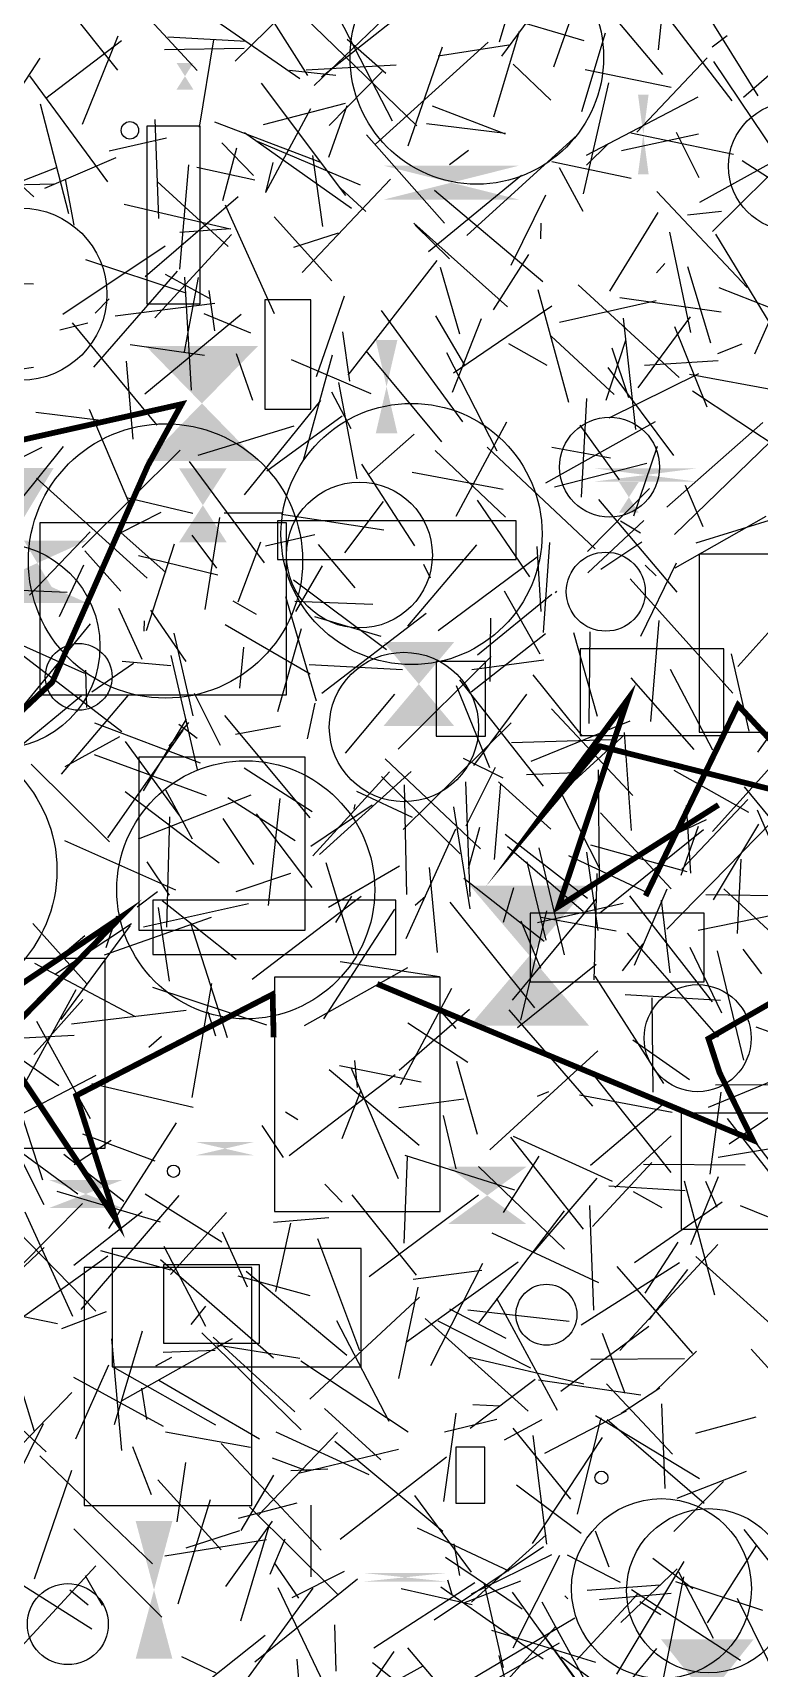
# Model space of a CAD drawing. Extents: x 39652501 to 39653363, y 39457785 to 39458687.
# Drawn here: x 39652812.2 to 39652875.5, y 39458284 to 39458426.4 of the extents above; entities that cross this region are included whole.
import ezdxf

# ---------------------------------------------------------------- set-up
doc = ezdxf.new("R2010")
doc.units = 0
doc.layers.get('0').update_dxf_attribs({"linetype": 'CONTINUOUS'})

msp = doc.modelspace()

# ---------------------------------------------------------------- linework, layer by layer
for p, q in [((39652855.3259, 39458433.9756), (39652852.8178, 39458425.6112)), ((39652817.5917, 39458432.7691), (39652826.5194, 39458423.1447)), ((39652829.8263, 39458423.9473), (39652839.2047, 39458433.2003)), ((39652867.0794, 39458422.7833), (39652858.9464, 39458432.4704)), ((39652846.6253, 39458431.3522), (39652836.7063, 39458421.8327)), ((39652860.1797, 39458430.9093), (39652857.5541, 39458423.4237)), ((39652857.3133, 39458430.1931), (39652853.0222, 39458424.3933)), ((39652819.603, 39458423.1569), (39652815.2057, 39458428.663)), ((39652835.7864, 39458427.849), (39652845.6346, 39458418.3282)), ((39652838.8321, 39458427.8119), (39652843.4932, 39458418.7512)), ((39652852.8901, 39458427.9057), (39652860.2042, 39458425.7602)), ((39652866.7045, 39458424.9305), (39652867.0783, 39458428.5793)), ((39652873.1174, 39458420.4961), (39652867.162, 39458428.2362)), ((39652875.3749, 39458420.935), (39652870.7968, 39458428.3207)), ((39652882.7322, 39458428.3585), (39652874.1164, 39458420.7836)), ((39652835.4447, 39458422.4224), (39652828.2289, 39458427.4196)), ((39652836.1574, 39458422.7157), (39652833.2156, 39458427.3282)), ((39652843.5354, 39458427.4324), (39652837.3264, 39458422.5757)), ((39652852.3518, 39458419.0958), (39652854.6025, 39458426.5757)), ((39652860.0052, 39458419.5832), (39652862.0683, 39458426.4302)), ((39652819.9207, 39458425.732), (39652813.3355, 39458420.7175)), ((39652819.5939, 39458426.1411), (39652816.4815, 39458418.4336)), ((39652823.6455, 39458424.9724), (39652830.6096, 39458425.0939)), ((39652823.9579, 39458426.0769), (39652830.7643, 39458425.709)), ((39652827.9398, 39458425.8162), (39652826.6888, 39458418.2169)), ((39652842.9423, 39458422.8858), (39652839.5602, 39458425.83)), ((39652842.033, 39458416.729), (39652851.8649, 39458425.6118)), ((39652844.8975, 39458416.5721), (39652847.8814, 39458425.205)), ((39652847.4928, 39458424.412), (39652853.6601, 39458425.3744)), ((39652871.3785, 39458425.1895), (39652872.6858, 39458426.1777)), ((39652809.9647, 39458419.7922), (39652812.8278, 39458424.2176)), ((39652835.9926, 39458423.1956), (39652843.8444, 39458423.6211)), ((39652857.3118, 39458420.5471), (39652854.0275, 39458423.6935)), ((39652870.9484, 39458424.2507), (39652864.8007, 39458417.7694)), ((39652871.4761, 39458423.9184), (39652878.1709, 39458413.991)), ((39652811.9108, 39458422.6635), (39652818.7064, 39458413.4475)), ((39652839.4525, 39458412.2444), (39652832.1253, 39458422.0335)), ((39652838.573, 39458422.7195), (39652834.5587, 39458423.1321)), ((39652842.6362, 39458423.0684), (39652838.01, 39458418.3643)), ((39652860.1532, 39458412.3946), (39652862.3724, 39458422.0755)), ((39652867.8061, 39458421.6549), (39652860.3175, 39458423.1927)), ((39652870.1222, 39458420.8166), (39652860.4038, 39458415.7294)), ((39652812.2645, 39458412.1535), (39652804.1618, 39458419.5475)), ((39652812.8196, 39458420.231), (39652815.2928, 39458410.6928)), ((39652832.2707, 39458418.4437), (39652839.4336, 39458420.3078)), ((39652832.5028, 39458412.5542), (39652836.4095, 39458419.8247)), ((39652837.9674, 39458415.5988), (39652839.5834, 39458420.0874)), ((39652846.9766, 39458420.061), (39652853.3316, 39458417.6406)), ((39652823.1707, 39458410.2471), (39652822.8381, 39458418.8618)), ((39652828.0033, 39458418.6605), (39652837.2627, 39458415.1524)), ((39652839.9519, 39458411.1269), (39652830.643, 39458417.7223)), ((39652853.3789, 39458417.6461), (39652846.4904, 39458418.4861)), ((39652868.242, 39458417.7717), (39652870.2109, 39458413.8114)), ((39652823.8224, 39458417.2371), (39652818.8247, 39458416.1102)), ((39652828.6492, 39458416.8307), (39652831.4217, 39458414.0055)), ((39652829.9243, 39458416.3836), (39652828.7231, 39458411.7844)), ((39652831.7458, 39458416.9851), (39652840.6957, 39458413.1998)), ((39652841.2496, 39458417.5272), (39652848.045, 39458409.8406)), ((39652859.6327, 39458417.5508), (39652850.0052, 39458408.7639)), ((39652862.3381, 39458416.7724), (39652860.4276, 39458414.9109)), ((39652870.1909, 39458417.6119), (39652863.4654, 39458416.1379)), ((39652873.2328, 39458415.8288), (39652864.2933, 39458417.6868)), ((39652878.6849, 39458416.2993), (39652870.2582, 39458411.6506)), ((39652878.8204, 39458416.458), (39652871.4037, 39458409.1316)), ((39652813.2411, 39458412.9007), (39652819.4618, 39458415.5754)), ((39652825.7631, 39458414.9173), (39652824.9593, 39458405.8503)), ((39652833.1127, 39458415.1282), (39652832.4487, 39458412.5144)), ((39652837.4666, 39458409.5507), (39652836.5837, 39458415.7325)), ((39652850.1463, 39458416.1846), (39652848.4999, 39458414.939)), ((39652857.3916, 39458415.2313), (39652864.3286, 39458413.7685)), ((39652873.9888, 39458415.3019), (39652881.1465, 39458410.6521)), ((39652806.4942, 39458411.68), (39652814.265, 39458414.7078)), ((39652814.9968, 39458413.6759), (39652815.7488, 39458409.6789)), ((39652829.2159, 39458407.8232), (39652823.0314, 39458413.4703)), ((39652831.5233, 39458413.5979), (39652826.4772, 39458414.6832)), ((39652843.3542, 39458413.6708), (39652835.665, 39458405.5608)), ((39652846.6469, 39458407.379), (39652854.7698, 39458414.0413)), ((39652858.0568, 39458414.6905), (39652860.1034, 39458410.8913)), ((39652814.012, 39458413.2489), (39652807.8415, 39458413.0981)), ((39652830.0699, 39458412.1343), (39652821.966, 39458405.1881)), ((39652838.9815, 39458412.9069), (39652841.2038, 39458410.8607)), ((39652856.6154, 39458404.7313), (39652847.1797, 39458412.6886)), ((39652853.874, 39458406.1932), (39652856.8685, 39458412.3279)), ((39652874.4232, 39458404.2531), (39652866.5577, 39458412.6045)), ((39652829.3899, 39458409.3198), (39652820.1521, 39458411.4741)), ((39652828.9501, 39458411.4569), (39652833.228, 39458401.9814)), ((39652866.6358, 39458410.7728), (39652862.4286, 39458403.9352)), ((39652869.2148, 39458410.5721), (39652872.1986, 39458410.881)), ((39652824.9951, 39458409.0577), (39652829.4429, 39458409.3906)), ((39652833.2218, 39458410.414), (39652838.2318, 39458404.8323)), ((39652845.3742, 39458409.8474), (39652853.5548, 39458402.5713)), ((39652848.4944, 39458406.7443), (39652845.5084, 39458409.6804)), ((39652856.4457, 39458409.8496), (39652856.4297, 39458408.4814)), ((39652823.7157, 39458407.8505), (39652814.7961, 39458401.8825)), ((39652829.4831, 39458408.8748), (39652822.8043, 39458401.5918)), ((39652838.7879, 39458408.9729), (39652834.8964, 39458407.7152)), ((39652869.5281, 39458400.3314), (39652867.6762, 39458409.0548)), ((39652871.6717, 39458408.8828), (39652876.8928, 39458400.3043)), ((39652825.5358, 39458403.7667), (39652816.7991, 39458406.6653)), ((39652839.6707, 39458396.6151), (39652847.41, 39458406.5852)), ((39652855.3692, 39458407.112), (39652852.3019, 39458402.3144)), ((39652866.5204, 39458405.5188), (39652867.2468, 39458406.35)), ((39652817.5047, 39458397.2961), (39652824.7827, 39458405.6715)), ((39652827.5837, 39458403.3007), (39652823.7393, 39458405.3872)), ((39652825.4002, 39458398.6474), (39652826.6284, 39458405.117)), ((39652826.0087, 39458395.296), (39652825.4419, 39458405.1574)), ((39652847.6865, 39458406.023), (39652849.3541, 39458400.217)), ((39652871.2473, 39458399.4014), (39652869.2471, 39458406.0557)), ((39652810.6352, 39458404.5999), (39652812.2457, 39458404.561)), ((39652828.0465, 39458400.4781), (39652827.5409, 39458403.9734)), ((39652839.3036, 39458403.4944), (39652836.8597, 39458396.4593)), ((39652858.8781, 39458394.2391), (39652856.2265, 39458404.0441)), ((39652868.5097, 39458396.4085), (39652859.6851, 39458404.485)), ((39652877.9096, 39458401.8953), (39652871.97, 39458404.2304)), ((39652817.6099, 39458401.9973), (39652818.8418, 39458403.2668)), ((39652828.034, 39458402.8646), (39652819.3571, 39458401.7418)), ((39652842.5309, 39458402.245), (39652849.6189, 39458392.5502)), ((39652848.8385, 39458396.8299), (39652857.4123, 39458402.6624)), ((39652866.5007, 39458403.0814), (39652858.06, 39458401.2083)), ((39652863.3368, 39458403.3759), (39652872.1563, 39458402.137)), ((39652875.1028, 39458398.4783), (39652877.2628, 39458403.3456)), ((39652814.533, 39458400.5598), (39652816.9857, 39458401.1637)), ((39652823.0116, 39458392.2632), (39652815.6558, 39458401.1798)), ((39652821.9388, 39458394.992), (39652830.3276, 39458401.9375)), ((39652831.184, 39458400.2713), (39652827.1075, 39458401.9489)), ((39652847.2607, 39458401.7777), (39652849.7893, 39458397.4705)), ((39652851.2556, 39458401.519), (39652848.7249, 39458395.0987)), ((39652863.6319, 39458401.584), (39652864.698, 39458391.8858)), ((39652869.4431, 39458401.6963), (39652864.8875, 39458395.5068)), ((39652868.0839, 39458400.8444), (39652870.9144, 39458393.8563)), ((39652827.1358, 39458398.3171), (39652820.6702, 39458399.2405)), ((39652839.1574, 39458400.3945), (39652839.7642, 39458396.0996)), ((39652857.0042, 39458397.4419), (39652853.6633, 39458399.3428)), ((39652862.8485, 39458394.9412), (39652857.3403, 39458400.0137)), ((39652863.8175, 39458399.6374), (39652862.1167, 39458394.3942)), ((39652873.9686, 39458399.3145), (39652871.8256, 39458398.4702)), ((39652820.3331, 39458397.8227), (39652820.9105, 39458391.051)), ((39652829.8945, 39458398.5114), (39652831.3381, 39458394.4508)), ((39652841.6663, 39458394.9926), (39652834.7344, 39458397.9538)), ((39652835.7744, 39458389.2182), (39652838.3076, 39458398.3962)), ((39652841.1986, 39458398.7331), (39652847.7851, 39458390.8169)), ((39652848.232, 39458398.574), (39652852.6017, 39458390.0254)), ((39652864.1164, 39458394.6308), (39652862.6639, 39458398.9498)), ((39652871.9048, 39458397.8489), (39652865.473, 39458397.4639)), ((39652812.2385, 39458397.2675), (39652811.0638, 39458397.1049)), ((39652862.2713, 39458397.2869), (39652868.0117, 39458389.6196)), ((39652862.4112, 39458392.8989), (39652870.2212, 39458396.7457)), ((39652877.2757, 39458395.2295), (39652869.3985, 39458396.6698)), ((39652838.2044, 39458395.1495), (39652839.8876, 39458391.9697)), ((39652840.4517, 39458387.5946), (39652838.862, 39458395.9632)), ((39652869.6521, 39458395.252), (39652877.7296, 39458389.9133)), ((39652817.1081, 39458393.6524), (39652820.6999, 39458385.168)), ((39652837.2537, 39458394.4063), (39652830.6101, 39458386.1825)), ((39652859.9797, 39458386.0028), (39652860.4405, 39458394.5902)), ((39652812.4471, 39458393.3954), (39652818.1037, 39458392.69)), ((39652834.9343, 39458392.1666), (39652826.5515, 39458389.6099)), ((39652832.5845, 39458388.2686), (39652839.1251, 39458393.0674)), ((39652853.452, 39458392.5324), (39652849.0277, 39458384.3041)), ((39652856.8759, 39458387.2253), (39652866.4451, 39458392.57)), ((39652859.8365, 39458392.2735), (39652863.284, 39458387.4955)), ((39652867.4389, 39458385.1283), (39652875.7966, 39458392.4778)), ((39652845.4055, 39458391.4794), (39652841.4514, 39458387.982)), ((39652877.3656, 39458391.7066), (39652868.0785, 39458382.7516)), ((39652804.5241, 39458386.1145), (39652813.0097, 39458390.3545)), ((39652814.8329, 39458390.409), (39652809.1373, 39458383.3621)), ((39652816.4958, 39458381.616), (39652825.0364, 39458390.0683)), ((39652853.3655, 39458384.2513), (39652847.2443, 39458390.0563)), ((39652851.7621, 39458390.3435), (39652861.1699, 39458381.4956)), ((39652857.405, 39458390.3381), (39652862.5285, 39458389.4073)), ((39652866.58, 39458390.4163), (39652864.5085, 39458384.3272)), ((39652825.8073, 39458389.1102), (39652832.3293, 39458380.2804)), ((39652845.4824, 39458381.7536), (39652840.8387, 39458388.8593)), ((39652853.1646, 39458386.6548), (39652845.2406, 39458388.1522)), ((39652857.6439, 39458386.884), (39652865.68, 39458388.9455)), ((39652822.1397, 39458378.9467), (39652812.5119, 39458387.6564)), ((39652860.5175, 39458381.2626), (39652865.9081, 39458386.7344)), ((39652870.5778, 39458383.406), (39652869.0512, 39458387.0017)), ((39652826.1428, 39458384.5685), (39652820.3364, 39458385.9217)), ((39652842.7154, 39458385.6), (39652839.3324, 39458381.1466)), ((39652855.4835, 39458379.065), (39652850.934, 39458385.7351)), ((39652861.4744, 39458385.7733), (39652868.3028, 39458377.7048)), ((39652823.3437, 39458384.6436), (39652819.6906, 39458382.7852)), ((39652828.4498, 39458384.2341), (39652827.1859, 39458376.1953)), ((39652828.8698, 39458384.6202), (39652833.9483, 39458384.6137)), ((39652842.7544, 39458383.1256), (39652833.8535, 39458384.474)), ((39652865.4256, 39458383.9462), (39652860.5446, 39458379.3877)), ((39652865.1262, 39458382.8437), (39652863.4011, 39458383.8929)), ((39652876.0472, 39458384.2926), (39652868.1165, 39458379.7982)), ((39652877.0868, 39458384.1768), (39652869.9572, 39458381.9908)), ((39652817.1836, 39458382.9618), (39652811.8866, 39458377.4633)), ((39652823.7671, 39458379.4264), (39652819.6312, 39458383.1217)), ((39652826.0294, 39458382.6679), (39652828.1825, 39458379.8072)), ((39652836.763, 39458382.71), (39652832.4514, 39458381.7334)), ((39652819.8664, 39458377.8164), (39652816.721, 39458381.3045)), ((39652821.4087, 39458380.9012), (39652828.3079, 39458379.2386)), ((39652822.1051, 39458374.3941), (39652824.5423, 39458381.9405)), ((39652832.0131, 39458382.0718), (39652830.0358, 39458376.8332)), ((39652840.2677, 39458378.1043), (39652837.0809, 39458381.8685)), ((39652844.8566, 39458374.7676), (39652850.8745, 39458381.8516)), ((39652856.1304, 39458380.7721), (39652847.4915, 39458374.3488)), ((39652856.4669, 39458376.0468), (39652856.1281, 39458381.7002)), ((39652857.2147, 39458382.0411), (39652856.6555, 39458374.1967)), ((39652865.2405, 39458382.0804), (39652861.6718, 39458379.6838)), ((39652816.6078, 39458380.0715), (39652814.477, 39458375.5671)), ((39652837.394, 39458380.0052), (39652835.0839, 39458376.029)), ((39652846.2244, 39458380.1682), (39652846.7948, 39458378.9773)), ((39652868.2502, 39458380.2464), (39652865.1291, 39458373.8594)), ((39652865.5433, 39458380.06), (39652866.506, 39458379.1304)), ((39652807.1247, 39458378.0627), (39652815.1751, 39458377.7276)), ((39652843.0038, 39458372.6915), (39652834.9045, 39458378.7562)), ((39652873.1731, 39458368.9229), (39652864.2165, 39458378.8681)), ((39652829.6047, 39458376.9706), (39652831.6453, 39458375.8048)), ((39652836.8908, 39458368.2151), (39652834.2288, 39458377.3146)), ((39652835.027, 39458376.9313), (39652841.8134, 39458376.6706)), ((39652850.9282, 39458372.2559), (39652857.405, 39458377.5559)), ((39652856.376, 39458372.3124), (39652853.2807, 39458377.8073)), ((39652857.7376, 39458377.666), (39652857.8529, 39458377.8004)), ((39652806.8873, 39458375.0407), (39652816.6865, 39458370.6705)), ((39652821.7158, 39458371.8539), (39652819.6936, 39458376.2966)), ((39652821.8864, 39458375.2332), (39652821.8672, 39458374.3318)), ((39652822.4271, 39458376.143), (39652825.5049, 39458371.6906)), ((39652842.5496, 39458373.8618), (39652836.7686, 39458375.5611)), ((39652837.3806, 39458368.9334), (39652846.4512, 39458375.9021)), ((39652852.0543, 39458375.4605), (39652852.0038, 39458369.9289)), ((39652866.0172, 39458366.4451), (39652866.7531, 39458375.2653)), ((39652877.2762, 39458375.2951), (39652873.6124, 39458371.2556)), ((39652817.1865, 39458374.9701), (39652810.2373, 39458366.4927)), ((39652824.4765, 39458374.1614), (39652826.1331, 39458366.9608)), ((39652828.9597, 39458374.8964), (39652836.3468, 39458370.6114)), ((39652833.5318, 39458367.3314), (39652835.5859, 39458374.5663)), ((39652856.8538, 39458374.0853), (39652850.3778, 39458369.0015)), ((39652861.385, 39458366.8814), (39652859.3241, 39458374.1751)), ((39652860.7295, 39458374.2676), (39652860.6387, 39458366.2713)), ((39652819.937, 39458365.5634), (39652810.2475, 39458373.0155)), ((39652824.2011, 39458372.1899), (39652826.4966, 39458362.2696)), ((39652830.216, 39458369.348), (39652830.5783, 39458372.9251)), ((39652874.5996, 39458365.6054), (39652873.0506, 39458372.3451)), ((39652882.2145, 39458373.436), (39652875.3353, 39458363.7946)), ((39652816.887, 39458367.6668), (39652816.8123, 39458370.9137)), ((39652820.9709, 39458371.5097), (39652817.3362, 39458369.0146)), ((39652819.9697, 39458371.7233), (39652824.2144, 39458371.328)), ((39652836.2766, 39458371.4278), (39652844.3819, 39458370.9966)), ((39652852.1173, 39458372.1171), (39652844.0318, 39458364.0599)), ((39652856.7033, 39458371.8115), (39652850.4494, 39458370.9463)), ((39652871.4198, 39458363.9684), (39652867.7344, 39458370.9894)), ((39652849.0721, 39458369.5821), (39652851.9754, 39458362.4583)), ((39652849.3552, 39458370.085), (39652856.648, 39458360.8305)), ((39652855.7426, 39458370.5155), (39652860.0492, 39458365.1691)), ((39652864.3024, 39458370.2695), (39652869.7839, 39458364.0104)), ((39652816.4271, 39458368.6985), (39652807.643, 39458361.441)), ((39652820.4595, 39458368.7211), (39652814.6679, 39458361.8651)), ((39652826.2442, 39458368.9213), (39652828.5202, 39458364.3903)), ((39652836.7683, 39458368.0585), (39652836.0945, 39458364.9539)), ((39652839.4275, 39458363.6903), (39652843.7366, 39458368.8466)), ((39652855.2125, 39458368.8264), (39652850.5926, 39458362.6385)), ((39652825.5483, 39458366.6555), (39652821.8065, 39458360.4257)), ((39652828.8842, 39458366.9845), (39652836.3156, 39458358.0637)), ((39652864.2053, 39458366.4881), (39652855.5884, 39458362.9849)), ((39652857.3685, 39458367.5502), (39652864.4553, 39458360.0186)), ((39652819.7381, 39458365.1194), (39652814.9903, 39458362.4979)), ((39652817.5628, 39458366.3468), (39652826.7682, 39458362.8648)), ((39652825.2676, 39458365.6937), (39652818.7077, 39458356.3288)), ((39652824.08, 39458364.3169), (39652825.7688, 39458366.3731)), ((39652826.4922, 39458364.9633), (39652824.9085, 39458366.1915)), ((39652829.8474, 39458365.3412), (39652833.777, 39458366.0825)), ((39652844.4428, 39458357.066), (39652853.872, 39458366.3302)), ((39652863.7698, 39458365.3188), (39652856.9846, 39458359.154)), ((39652863.717, 39458365.4944), (39652864.3102, 39458356.9625)), ((39652871.4049, 39458356.8925), (39652879.9263, 39458366.3479)), ((39652824.9883, 39458358.2557), (39652820.2716, 39458364.7129)), ((39652853.8903, 39458364.6271), (39652862.6251, 39458364.8783)), ((39652818.8638, 39458355.9823), (39652812.0415, 39458362.7498)), ((39652827.3169, 39458359.9916), (39652817.5669, 39458363.5485)), ((39652836.5256, 39458358.6051), (39652830.6056, 39458362.3901)), ((39652842.8976, 39458363.2131), (39652851.1906, 39458355.3835)), ((39652853.1597, 39458361.5292), (39652849.7107, 39458363.2482)), ((39652849.9478, 39458357.361), (39652852.5113, 39458362.4855)), ((39652861.558, 39458352.4394), (39652861.4833, 39458362.25)), ((39652868.0329, 39458362.2076), (39652874.5537, 39458358.5634)), ((39652843.2542, 39458362.0737), (39652836.5851, 39458354.7486)), ((39652845.1502, 39458362.0895), (39652837.1652, 39458354.8837)), ((39652849.4085, 39458354.9356), (39652842.5615, 39458361.6751)), ((39652844.5264, 39458360.9372), (39652844.7416, 39458351.3803)), ((39652849.8886, 39458361.2102), (39652850.2576, 39458351.2119)), ((39652852.4177, 39458354.4335), (39652852.9604, 39458361.0124)), ((39652852.7589, 39458361.192), (39652857.3076, 39458357.0828)), ((39652855.1841, 39458361.8404), (39652859.4585, 39458362.0215)), ((39652874.1574, 39458360.7605), (39652881.0149, 39458352.476)), ((39652820.224, 39458360.3712), (39652828.4131, 39458354.1609)), ((39652821.4015, 39458356.2346), (39652831.2041, 39458360.0592)), ((39652826.1029, 39458356.2223), (39652823.7783, 39458360.4635)), ((39652835.0323, 39458356.079), (39652829.1749, 39458359.807)), ((39652832.7176, 39458350.441), (39652833.7514, 39458359.7514)), ((39652845.2555, 39458358.1096), (39652840.4302, 39458360.3611)), ((39652858.0217, 39458360.6229), (39652861.5669, 39458353.6471)), ((39652874.4814, 39458359.662), (39652868.7239, 39458353.6127)), ((39652824.0992, 39458358.165), (39652823.8467, 39458348.542)), ((39652831.4392, 39458354.0109), (39652828.7593, 39458358.0207)), ((39652831.6434, 39458358.4059), (39652836.5041, 39458352.0112)), ((39652841.7628, 39458359.1804), (39652836.4135, 39458355.5857)), ((39652840.2302, 39458359.2204), (39652840.1471, 39458358.8202)), ((39652848.8351, 39458359.0272), (39652850.2636, 39458350.1552)), ((39652861.6431, 39458358.5155), (39652867.8098, 39458351.899)), ((39652870.8412, 39458357.9082), (39652866.6674, 39458355.9124)), ((39652869.1009, 39458359.1565), (39652869.478, 39458353.2382)), ((39652875.2912, 39458358.7759), (39652878.881, 39458350.4795)), ((39652849.0077, 39458357.0787), (39652844.6711, 39458347.5433)), ((39652851.0979, 39458357.2162), (39652850.1045, 39458353.6285)), ((39652860.5199, 39458351.0397), (39652853.3307, 39458356.6058)), ((39652861.572, 39458349.7775), (39652870.6115, 39458357.0468)), ((39652867.4365, 39458348.3822), (39652876.5338, 39458357.6976)), ((39652868.6587, 39458353.0714), (39652870.186, 39458357.3523)), ((39652871.5011, 39458350.9361), (39652875.4419, 39458357.5286)), ((39652824.6456, 39458351.7725), (39652814.9801, 39458356.0774)), ((39652853.5351, 39458355.5698), (39652860.1245, 39458349.9438)), ((39652858.5066, 39458346.137), (39652856.3097, 39458355.4653)), ((39652860.4209, 39458355.0665), (39652861.4139, 39458348.2611)), ((39652860.7617, 39458355.716), (39652869.1648, 39458353.3922)), ((39652822.1263, 39458354.2331), (39652824.0599, 39458351.3444)), ((39652840.1816, 39458346.1682), (39652837.7426, 39458354.156)), ((39652844.1284, 39458353.8484), (39652837.9456, 39458350.2611)), ((39652846.707, 39458353.7395), (39652847.4009, 39458346.3518)), ((39652856.922, 39458347.4092), (39652855.2548, 39458354.2352)), ((39652858.8445, 39458354.7782), (39652865.7099, 39458351.567)), ((39652873.5749, 39458347.9937), (39652873.8919, 39458354.4575)), ((39652829.893, 39458351.6604), (39652834.6543, 39458353.2461)), ((39652849.7507, 39458352.8293), (39652856.7442, 39458347.3378)), ((39652861.0894, 39458343.9618), (39652861.3416, 39458353.2347)), ((39652823.0361, 39458351.617), (39652821.2759, 39458350.2999)), ((39652829.9175, 39458345.7389), (39652823.4509, 39458350.8375)), ((39652840.8045, 39458351.2246), (39652831.3056, 39458343.9997)), ((39652838.5826, 39458348.954), (39652839.9884, 39458351.2572)), ((39652845.5097, 39458350.478), (39652846.3978, 39458351.2445)), ((39652854.0734, 39458351.978), (39652853.1632, 39458348.96)), ((39652861.2538, 39458351.0147), (39652853.9359, 39458342.1878)), ((39652871.4112, 39458342.0574), (39652864.1989, 39458351.2785)), ((39652867.4182, 39458351.8703), (39652864.5728, 39458345.2052)), ((39652867.7032, 39458344.5649), (39652866.9667, 39458350.8967)), ((39652870.8364, 39458351.3851), (39652879.9819, 39458351.2608)), ((39652881.273, 39458343.665), (39652872.3996, 39458351.8833)), ((39652827.736, 39458349.3997), (39652818.3932, 39458346.1053)), ((39652819.4756, 39458349.5081), (39652818.5457, 39458346.742)), ((39652821.8441, 39458348.586), (39652830.9916, 39458350.615)), ((39652823.1211, 39458350.2521), (39652824.0646, 39458343.8479)), ((39652837.5291, 39458340.5702), (39652843.713, 39458350.1164)), ((39652855.9334, 39458341.5157), (39652848.5479, 39458350.7298)), ((39652854.7116, 39458340.4552), (39652856.9794, 39458349.9806)), ((39652863.6261, 39458350.5984), (39652856.1562, 39458348.9182)), ((39652863.0023, 39458348.206), (39652856.4762, 39458349.398)), ((39652880.1214, 39458350.286), (39652870.1435, 39458348.2593)), ((39652816.8962, 39458343.5998), (39652812.1794, 39458348.857)), ((39652820.7844, 39458348.8365), (39652814.162, 39458344.4594)), ((39652814.6656, 39458340.501), (39652820.6839, 39458348.6897)), ((39652825.927, 39458348.892), (39652829.117, 39458338.9553)), ((39652854.7054, 39458349.0895), (39652856.4253, 39458344.9657)), ((39652871.9403, 39458338.9694), (39652864.0008, 39458348.0317)), ((39652813.2271, 39458344.8731), (39652816.7244, 39458347.8193)), ((39652865.3458, 39458347.0963), (39652863.5292, 39458344.7405)), ((39652869.4253, 39458346.8047), (39652872.1951, 39458341.0785)), ((39652874.043, 39458346.6417), (39652875.6685, 39458344.4831)), ((39652812.3476, 39458345.4269), (39652821.1074, 39458340.7833)), ((39652838.9705, 39458345.5687), (39652847.6114, 39458344.2518)), ((39652854.4228, 39458339.8137), (39652861.2732, 39458345.3308)), ((39652871.7971, 39458346.4803), (39652874.1006, 39458336.9538)), ((39652835.8503, 39458339.9906), (39652844.8636, 39458345.0248)), ((39652867.1563, 39458334.927), (39652861.1866, 39458344.2874)), ((39652815.9378, 39458343.085), (39652810.6093, 39458333.3719)), ((39652816.5395, 39458342.2588), (39652812.2723, 39458337.4583)), ((39652822.6184, 39458343.331), (39652832.5495, 39458340.0559)), ((39652826.0779, 39458333.7117), (39652827.7719, 39458343.63)), ((39652848.6583, 39458343.1994), (39652844.1788, 39458334.8191)), ((39652872.0989, 39458342.1631), (39652863.7928, 39458342.6567)), ((39652866.1301, 39458342.394), (39652866.2098, 39458334.1713)), ((39652825.5381, 39458341.2994), (39652815.5579, 39458340.0991)), ((39652827.4414, 39458341.1785), (39652828.1158, 39458339.077)), ((39652850.2328, 39458341.3745), (39652844.1111, 39458336.0592)), ((39652847.7989, 39458341.1382), (39652849.0381, 39458339.7125)), ((39652853.6615, 39458341.3503), (39652860.9576, 39458332.9598)), ((39652806.8887, 39458340.0406), (39652814.4543, 39458334.7644)), ((39652812.4975, 39458340.3515), (39652817.1832, 39458331.8825)), ((39652844.8686, 39458340.2285), (39652850.0797, 39458336.7906)), ((39652875.1759, 39458339.8801), (39652883.8799, 39458336.7092)), ((39652815.8028, 39458339.1141), (39652808.0096, 39458338.6955)), ((39652823.3941, 39458339.0407), (39652822.3079, 39458338.0787)), ((39652864.4739, 39458338.7405), (39652869.4106, 39458335.2845)), ((39652840.4695, 39458334.5916), (39652840.2562, 39458336.9273)), ((39652849.1004, 39458336.8828), (39652850.9077, 39458330.5367)), ((39652861.4206, 39458337.7659), (39652852.0032, 39458329.1468)), ((39652817.6651, 39458335.6339), (39652808.506, 39458330.8416)), ((39652834.5329, 39458328.6726), (39652843.7623, 39458335.7312)), ((39652845.8337, 39458329.5368), (39652838.006, 39458336.1118)), ((39652838.9205, 39458336.5124), (39652846.0315, 39458335.0729)), ((39652844.0501, 39458326.6445), (39652839.925, 39458336.3138)), ((39652867.8137, 39458327.1736), (39652861.1311, 39458335.6115)), ((39652878.3527, 39458335.867), (39652871.026, 39458332.8503)), ((39652882.4942, 39458336.1361), (39652872.8593, 39458329.6596)), ((39652826.1538, 39458332.8506), (39652817.3238, 39458334.915)), ((39652840.7631, 39458334.3153), (39652839.1099, 39458330.1278)), ((39652856.1554, 39458333.8333), (39652857.1449, 39458334.2398)), ((39652859.8172, 39458333.9368), (39652867.8784, 39458332.4515)), ((39652872.1407, 39458334.1773), (39652871.1771, 39458327.0471)), ((39652880.1959, 39458334.8183), (39652871.6755, 39458334.7771)), ((39652813.07, 39458326.522), (39652810.8012, 39458333.5576)), ((39652834.1883, 39458332.4779), (39652835.2621, 39458331.81)), ((39652849.7281, 39458333.5803), (39652844.0806, 39458332.8301)), ((39652867.0943, 39458333.1261), (39652860.7629, 39458327.7993)), ((39652818.8129, 39458322.3062), (39652824.7061, 39458331.5241)), ((39652832.149, 39458331.2918), (39652833.9877, 39458328.4792)), ((39652849.0846, 39458327.5102), (39652847.9575, 39458332.1514)), ((39652880.1248, 39458322.3598), (39652872.7082, 39458331.8745)), ((39652816.1089, 39458325.2896), (39652809.7405, 39458329.9761)), ((39652810.1473, 39458330.3445), (39652813.1605, 39458324.4008)), ((39652819.0195, 39458329.9627), (39652815.7936, 39458327.8405)), ((39652816.5165, 39458330.5426), (39652822.8318, 39458328.1965)), ((39652853.8105, 39458330.2576), (39652860.1224, 39458322.2648)), ((39652854.0373, 39458330.3384), (39652862.6611, 39458326.4432)), ((39652862.9244, 39458325.871), (39652867.7956, 39458330.373)), ((39652880.4944, 39458329.9035), (39652871.908, 39458328.4777)), ((39652881.0749, 39458321.9546), (39652874.4147, 39458330.7898)), ((39652814.8958, 39458328.7777), (39652820.1192, 39458324.7021)), ((39652844.5341, 39458321.0233), (39652844.8324, 39458328.5396)), ((39652844.6042, 39458328.7048), (39652854.145, 39458325.6648)), ((39652856.2607, 39458328.6132), (39652853.1536, 39458323.7004)), ((39652860.9486, 39458322.4898), (39652866.1202, 39458328.0451)), ((39652858.4979, 39458320.5055), (39652851.0054, 39458327.7039)), ((39652855.7853, 39458320.1805), (39652861.3489, 39458326.6974)), ((39652865.3813, 39458327.9022), (39652874.2587, 39458327.8468)), ((39652869.5219, 39458320.9138), (39652871.9246, 39458326.845)), ((39652814.2763, 39458325.5591), (39652823.2721, 39458322.8775)), ((39652824.9148, 39458325.1733), (39652816.3734, 39458315.2489)), ((39652828.6439, 39458321.1073), (39652821.9678, 39458325.2871)), ((39652837.6305, 39458326.1631), (39652839.1532, 39458324.6019)), ((39652839.973, 39458325.237), (39652845.5766, 39458318.2343)), ((39652841.4778, 39458318.1192), (39652851.0238, 39458325.2379)), ((39652862.3717, 39458326.0157), (39652869.0325, 39458325.6208)), ((39652867.0246, 39458324.1127), (39652864.5088, 39458325.5123)), ((39652868.9278, 39458326.4722), (39652871.5793, 39458316.5238)), ((39652870.7787, 39458326.4351), (39652871.7776, 39458324.1653)), ((39652810.9995, 39458318.9006), (39652816.5041, 39458324.4795)), ((39652815.6711, 39458314.6579), (39652811.5125, 39458323.7352)), ((39652821.7143, 39458323.7627), (39652815.7535, 39458319.075)), ((39652858.4869, 39458323.8569), (39652851.0221, 39458314.0543)), ((39652861.0712, 39458315.2055), (39652860.7167, 39458324.3048)), ((39652872.2364, 39458324.5922), (39652864.6091, 39458319.3223)), ((39652883.1671, 39458320.4848), (39652873.8509, 39458324.2784)), ((39652829.0654, 39458323.6983), (39652824.1871, 39458318.3043)), ((39652837.964, 39458323.2288), (39652833.1575, 39458322.8398)), ((39652833.3482, 39458316.8237), (39652834.6616, 39458322.7712)), ((39652810.8202, 39458322.1342), (39652817.69, 39458315.1205)), ((39652828.691, 39458322.0332), (39652830.865, 39458317.2179)), ((39652840.6675, 39458311.656), (39652837.0141, 39458321.415)), ((39652861.4874, 39458317.566), (39652852.2174, 39458321.8995)), ((39652863.3233, 39458311.6933), (39652871.8639, 39458320.9162)), ((39652865.5505, 39458316.6748), (39652868.4124, 39458321.1149)), ((39652813.1656, 39458320.6574), (39652806.002, 39458313.8833)), ((39652818.7215, 39458319.9037), (39652808.8003, 39458312.793)), ((39652824.215, 39458318.6811), (39652818.1163, 39458320.3764)), ((39652833.1578, 39458311.007), (39652823.3012, 39458319.5944)), ((39652827.2472, 39458313.7731), (39652823.6238, 39458320.7567)), ((39652879.064, 39458311.6323), (39652869.9424, 39458319.8572)), ((39652836.3371, 39458316.4564), (39652830.0715, 39458318.1454)), ((39652830.761, 39458318.5849), (39652839.5405, 39458311.2894)), ((39652854.4583, 39458319.3794), (39652844.7464, 39458312.4203)), ((39652851.3127, 39458318.6662), (39652845.3162, 39458317.875)), ((39652851.368, 39458319.2719), (39652846.8206, 39458310.3587)), ((39652859.9739, 39458313.9344), (39652868.5415, 39458319.3365)), ((39652869.6949, 39458311.4325), (39652863.109, 39458318.9872)), ((39652865.9196, 39458314.389), (39652869.247, 39458318.7284)), ((39652845.7423, 39458317.213), (39652844.0498, 39458309.2461)), ((39652814.3498, 39458313.9955), (39652805.9435, 39458315.7357)), ((39652825.9736, 39458313.9448), (39652827.2667, 39458315.5429)), ((39652836.3193, 39458307.4509), (39652845.8622, 39458316.3398)), ((39652853.4216, 39458312.7436), (39652848.5128, 39458315.274)), ((39652850.0905, 39458315.2172), (39652858.9202, 39458314.2371)), ((39652852.5916, 39458316.2447), (39652857.8794, 39458306.4776)), ((39652818.5716, 39458315.0578), (39652814.6741, 39458313.5592)), ((39652838.6537, 39458314.2862), (39652843.2162, 39458305.5203)), ((39652846.3671, 39458314.4612), (39652855.3341, 39458306.4091)), ((39652847.4851, 39458314.2656), (39652855.5567, 39458310.1787)), ((39652858.186, 39458308.1478), (39652865.8587, 39458313.7924)), ((39652812.3404, 39458304.6381), (39652809.6717, 39458313.3851)), ((39652819.045, 39458312.6962), (39652819.9131, 39458302.9905)), ((39652821.7167, 39458313.3824), (39652819.2769, 39458305.2157)), ((39652819.9822, 39458307.3284), (39652829.5831, 39458312.7181)), ((39652826.906, 39458313.2154), (39652835.5581, 39458304.7704)), ((39652835.0265, 39458306.3336), (39652827.8894, 39458312.8563)), ((39652863.8039, 39458307.9548), (39652861.8244, 39458313.1734)), ((39652822.9144, 39458310.3513), (39652824.3132, 39458311.094)), ((39652823.5445, 39458311.5505), (39652828.0851, 39458311.73)), ((39652828.2296, 39458312.1787), (39652835.4446, 39458311.0285)), ((39652850.2289, 39458311.1046), (39652860.1854, 39458308.798)), ((39652860.8078, 39458310.9392), (39652868.9493, 39458310.9901)), ((39652870.0121, 39458311.619), (39652866.4114, 39458308.153)), ((39652880.3617, 39458305.6309), (39652874.7813, 39458311.8073)), ((39652813.3367, 39458302.862), (39652805.1333, 39458310.4874)), ((39652818.7907, 39458310.4064), (39652815.8951, 39458303.9725)), ((39652819.0575, 39458310.3096), (39652828.0969, 39458305.2221)), ((39652835.5292, 39458310.7744), (39652844.8919, 39458304.6147)), ((39652823.5589, 39458305.0763), (39652815.759, 39458309.3314)), ((39652822.1272, 39458305.683), (39652821.6937, 39458308.3982)), ((39652831.9284, 39458303.9742), (39652823.1586, 39458309.0632)), ((39652850.2808, 39458304.9117), (39652855.9487, 39458309.1952)), ((39652865.1554, 39458307.7951), (39652856.2487, 39458309.1092)), ((39652867.9291, 39458302.6636), (39652862.1616, 39458308.7928)), ((39652866.8275, 39458308.4195), (39652863.435, 39458306.2131)), ((39652815.5889, 39458308.0311), (39652807.0746, 39458299.2167)), ((39652842.5159, 39458302.1566), (39652837.5882, 39458306.6465)), ((39652852.9006, 39458306.8302), (39652850.524, 39458306.9559)), ((39652867.2759, 39458299.6695), (39652866.9996, 39458307.0297)), ((39652809.3634, 39458297.75), (39652813.1057, 39458305.3202)), ((39652847.9959, 39458298.5434), (39652849.0657, 39458306.2207)), ((39652852.6209, 39458305.6848), (39652848.0547, 39458304.5691)), ((39652853.2861, 39458303.9038), (39652856.5732, 39458305.6752)), ((39652856.7922, 39458302.7432), (39652863.9159, 39458306.4259)), ((39652861.6657, 39458305.8348), (39652859.6079, 39458297.4306)), ((39652861.1971, 39458306.0384), (39652870.2603, 39458300.5331)), ((39652870.6854, 39458298.3562), (39652862.2304, 39458305.6605)), ((39652869.939, 39458304.4883), (39652875.2103, 39458305.8974)), ((39652823.7497, 39458304.6003), (39652831.1527, 39458303.2792)), ((39652831.8462, 39458297.3473), (39652838.7207, 39458304.5446)), ((39652833.3472, 39458304.6056), (39652841.469, 39458300.8928)), ((39652838.4879, 39458303.7881), (39652847.9087, 39458295.9516)), ((39652853.995, 39458304.9314), (39652859.0418, 39458298.7433)), ((39652861.8046, 39458304.1107), (39652855.7005, 39458294.8802)), ((39652856.983, 39458294.8263), (39652855.7717, 39458304.2728)), ((39652812.8061, 39458302.5049), (39652822.6182, 39458293.1186)), ((39652820.8603, 39458303.3294), (39652822.487, 39458299.1385)), ((39652828.5862, 39458303.5983), (39652837.3013, 39458294.2925)), ((39652835.3466, 39458301.0087), (39652844.0551, 39458303.0851)), ((39652838.9675, 39458295.2725), (39652848.2144, 39458302.4314)), ((39652815.5466, 39458301.2266), (39652812.2998, 39458291.7692)), ((39652825.504, 39458301.9303), (39652824.7265, 39458296.767)), ((39652836.1184, 39458301.1733), (39652833.0644, 39458302.3179)), ((39652834.6766, 39458301.2273), (39652837.8764, 39458301.3948)), ((39652868.3323, 39458298.8214), (39652874.3696, 39458301.183)), ((39652828.6088, 39458294.3235), (39652823.0699, 39458300.4132)), ((39652830.3467, 39458296.0145), (39652833.1981, 39458300.8457)), ((39652854.3391, 39458299.9777), (39652859.9709, 39458295.7926)), ((39652872.3637, 39458300.2678), (39652868.0213, 39458295.9138)), ((39652827.625, 39458298.6736), (39652824.8174, 39458289.6098)), ((39652830.1074, 39458297.0801), (39652835.2193, 39458298.4188)), ((39652838.8046, 39458290.4246), (39652831.077, 39458298.0772)), ((39652836.4328, 39458291.9892), (39652836.4278, 39458298.2187)), ((39652850.4178, 39458292.3933), (39652845.4755, 39458299.0731)), ((39652829.0087, 39458291.1237), (39652833.0745, 39458296.818)), ((39652815.7614, 39458296.1612), (39652823.4316, 39458288.4701)), ((39652823.6959, 39458293.798), (39652832.5421, 39458295.2261)), ((39652825.5429, 39458294.4953), (39652830.2223, 39458296.027)), ((39652832.7474, 39458296.3835), (39652830.2709, 39458288.1089)), ((39652832.8536, 39458292.22), (39652834.1655, 39458295.2965)), ((39652845.6702, 39458296.2568), (39652853.6589, 39458292.5155)), ((39652850.399, 39458289.7723), (39652856.9182, 39458295.6415)), ((39652862.4092, 39458292.8125), (39652861.2016, 39458295.9623)), ((39652879.7277, 39458289.0439), (39652874.1594, 39458296.112)), ((39652856.6855, 39458294.5968), (39652847.1436, 39458288.215)), ((39652848.8659, 39458294.8648), (39652849.3623, 39458292.0882)), ((39652850.4082, 39458290.5086), (39652857.4113, 39458293.9213)), ((39652854.0238, 39458285.7822), (39652858.1082, 39458293.8619)), ((39652858.7281, 39458293.9003), (39652863.365, 39458291.5144)), ((39652875.2498, 39458294.7402), (39652870.9459, 39458287.9681)), ((39652807.4496, 39458293.6894), (39652817.3415, 39458287.4468)), ((39652808.8155, 39458283.335), (39652817.6709, 39458292.9335)), ((39652833.2121, 39458293.1937), (39652835.3316, 39458290.1154)), ((39652834.7929, 39458290.1755), (39652839.3558, 39458292.4713)), ((39652854.8308, 39458289.1674), (39652848.1456, 39458293.6489)), ((39652868.9196, 39458293.3079), (39652863.0519, 39458283.5165)), ((39652868.3126, 39458292.6634), (39652863.4139, 39458287.9909)), ((39652869.6852, 39458290.9452), (39652866.2003, 39458293.5831)), ((39652868.4308, 39458292.406), (39652871.459, 39458286.6391)), ((39652818.251, 39458289.4703), (39652816.786, 39458292.0545)), ((39652829.6633, 39458281.4408), (39652836.6178, 39458290.978)), ((39652831.517, 39458284.5735), (39652840.4736, 39458291.8003)), ((39652837.8746, 39458282.0139), (39652833.5654, 39458291.0072)), ((39652841.9003, 39458285.802), (39652850.6962, 39458291.494)), ((39652847.7426, 39458291.1094), (39652856.652, 39458284.8456)), ((39652848.7332, 39458290.4349), (39652848.3364, 39458291.6871)), ((39652849.7435, 39458289.7175), (39652854.695, 39458291.6367)), ((39652851.4746, 39458291.4534), (39652853.1602, 39458284.0815)), ((39652860.4781, 39458290.8162), (39652866.8497, 39458291.2898)), ((39652868.8812, 39458291.97), (39652867.0767, 39458282.9938)), ((39652875.7862, 39458289.0352), (39652868.2129, 39458291.5303)), ((39652816.9975, 39458289.5073), (39652815.4179, 39458290.8039)), ((39652850.4716, 39458289.5538), (39652844.2668, 39458290.941)), ((39652861.1019, 39458280.807), (39652853.9666, 39458290.6417)), ((39652856.5288, 39458289.7958), (39652861.3544, 39458280.9935)), ((39652858.5455, 39458290.3354), (39652858.8098, 39458290.069)), ((39652859.5942, 39458284.7551), (39652864.862, 39458290.4572)), ((39652867.8108, 39458290.5193), (39652861.5534, 39458289.9763)), ((39652873.8349, 39458284.6932), (39652864.3594, 39458290.8611)), ((39652866.9049, 39458288.6806), (39652865.0866, 39458289.8108)), ((39652877.5501, 39458282.049), (39652873.5694, 39458290.0857)), ((39652849.5666, 39458282.5708), (39652859.4043, 39458288.4184)), ((39652824.7768, 39458280.8275), (39652832.4272, 39458286.8867)), ((39652838.4677, 39458287.8006), (39652838.5879, 39458283.7697)), ((39652857.7155, 39458287.6357), (39652851.8948, 39458281.1885)), ((39652852.1586, 39458287.3327), (39652861.2107, 39458284.5518)), ((39652856.5038, 39458287.1279), (39652861.4489, 39458280.4293)), ((39652837.3911, 39458276.3818), (39652843.6659, 39458285.485)), ((39652851.6957, 39458277.7537), (39652844.8461, 39458285.7973)), ((39652858.0476, 39458286.2169), (39652852.2111, 39458282.8781)), ((39652862.2722, 39458280.5276), (39652866.5488, 39458285.7478)), ((39652828.1714, 39458283.6), (39652825.1567, 39458285.0274)), ((39652835.8147, 39458277.3337), (39652835.2183, 39458284.8078)), ((39652846.1749, 39458284.2083), (39652837.5886, 39458279.4754)), ((39652850.4759, 39458277.5662), (39652841.7929, 39458284.4851)), ((39652852.7935, 39458285.1337), (39652853.6176, 39458281.7048)), ((39652858.2292, 39458285.0046), (39652867.1117, 39458278.546))]:
    msp.add_line(p, q)
at = {"const_width": 0.5}
for points in [[(39652791.1263, 39458400.4303), (39652798.8313, 39458401.0418), (39652805.7551, 39458389.7436), (39652825.1527, 39458394.0882), (39652822.2076, 39458388.7371), (39652813.8852, 39458369.8857), (39652801.1671, 39458357.9317), (39652783.399, 39458362.1218)], [(39652865.5776, 39458351.2626), (39652873.625, 39458367.887), (39652881.617, 39458359.2666), (39652861.6249, 39458364.2918), (39652856.5302, 39458358.2555), (39652864.0169, 39458368.3724), (39652857.9892, 39458350.3399), (39652871.9228, 39458359.1924)], [(39652792.7283, 39458345.0768), (39652804.3518, 39458333.5823), (39652819.815, 39458349.3909), (39652807.4635, 39458341.0898), (39652819.4237, 39458323.1051), (39652815.9678, 39458333.8827), (39652833.0813, 39458342.7015), (39652833.1687, 39458338.9602)], [(39652915.2139, 39458338.8906), (39652899.819, 39458337.9944), (39652888.8192, 39458349.0122), (39652871.0485, 39458338.8378), (39652872.0117, 39458335.8914), (39652874.9185, 39458330.0089), (39652855.4677, 39458338.0743), (39652842.1925, 39458343.6083)]]:
    msp.add_lwpolyline(points, dxfattribs=at)
for centre, radius in [((39652850.8701, 39458424.2881), 11.0439), ((39652878.3778, 39458414.8053), 5.5898), ((39652820.645, 39458417.9315), 0.7584), ((39652811.1466, 39458403.668), 7.4991), ((39652845.1815, 39458382.7867), 11.3723), ((39652823.7488, 39458380.4341), 11.9453), ((39652862.4304, 39458388.6072), 4.3519), ((39652840.644, 39458380.9525), 6.3531), ((39652809.0813, 39458373.0239), 8.9578), ((39652862.104, 39458377.763), 3.4402), ((39652816.1863, 39458370.3495), 2.9086), ((39652844.5211, 39458365.9774), 6.5046), ((39652802.2614, 39458353.5109), 12.027), ((39652830.7413, 39458351.8023), 11.2387), ((39652870.1145, 39458338.884), 4.6601), ((39652824.4443, 39458327.2942), 0.5357), ((39652856.9369, 39458314.7997), 2.6546), ((39652861.7238, 39458300.619), 0.5627), ((39652866.9563, 39458290.9507), 7.8354), ((39652871.0661, 39458290.7671), 7.1475), ((39652815.2399, 39458287.8592), 3.5254)]:
    msp.add_circle(centre, radius)
for points in [[(39652824.7125, 39458421.4848), (39652826.1733, 39458421.4848), (39652826.1733, 39458423.8001), (39652824.7125, 39458423.8001)], [(39652864.9137, 39458414.1138), (39652865.836, 39458414.1138), (39652865.836, 39458421.0473), (39652864.9137, 39458421.0473)], [(39652842.7952, 39458411.9084), (39652854.5137, 39458411.9084), (39652854.5137, 39458414.8454), (39652842.7952, 39458414.8454)], [(39652842.0642, 39458391.54), (39652843.9509, 39458391.54), (39652843.9509, 39458399.6772), (39652842.0642, 39458399.6772)], [(39652822.0311, 39458389.1499), (39652831.8055, 39458389.1499), (39652831.8055, 39458399.1512), (39652822.0311, 39458399.1512)], [(39652807.6159, 39458377.8856), (39652814.0035, 39458377.8856), (39652814.0035, 39458388.5377), (39652807.6159, 39458388.5377)], [(39652824.9254, 39458382.0618), (39652829.0816, 39458382.0618), (39652829.0816, 39458388.5085), (39652824.9254, 39458388.5085)], [(39652860.976, 39458387.3273), (39652870.1502, 39458387.3273), (39652870.1502, 39458388.5152), (39652860.976, 39458388.5152)], [(39652863.2628, 39458384.6472), (39652864.974, 39458384.6472), (39652864.974, 39458387.309), (39652863.2628, 39458387.309)], [(39652804.875, 39458376.7753), (39652816.9238, 39458376.7753), (39652816.9238, 39458382.2111), (39652804.875, 39458382.2111)], [(39652842.7366, 39458366.0591), (39652848.8997, 39458366.0591), (39652848.8997, 39458373.3744), (39652842.7366, 39458373.3744)], [(39652850.2823, 39458339.9811), (39652860.6434, 39458339.9811), (39652860.6434, 39458352.1568), (39652850.2823, 39458352.1568)], [(39652826.3932, 39458328.6846), (39652831.4479, 39458328.6846), (39652831.4479, 39458329.8416), (39652826.3932, 39458329.8416)], [(39652848.3598, 39458322.6908), (39652855.1911, 39458322.6908), (39652855.1911, 39458327.6814), (39652848.3598, 39458327.6814)], [(39652813.6313, 39458324.105), (39652819.9648, 39458324.105), (39652819.9648, 39458326.5223), (39652813.6313, 39458326.5223)], [(39652821.1486, 39458284.8401), (39652824.3486, 39458284.8401), (39652824.3486, 39458296.8398), (39652821.1486, 39458296.8398)], [(39652840.9318, 39458291.5554), (39652848.2945, 39458291.5554), (39652848.2945, 39458292.3202), (39652840.9318, 39458292.3202)], [(39652866.927, 39458276.3972), (39652874.9757, 39458276.3972), (39652874.9757, 39458286.526), (39652866.927, 39458286.526)]]:
    msp.add_solid(points)
for points in [[(39652822.1186, 39458402.8281), (39652826.7632, 39458402.8281), (39652826.7632, 39458418.303), (39652822.1186, 39458418.303)], [(39652832.4004, 39458393.6603, 19730366.2), (39652836.4196, 39458393.6603, 19730366.2), (39652836.4196, 39458403.1747, 19730366.2), (39652832.4004, 39458403.1747, 19730366.2)], [(39652812.7903, 39458368.7825), (39652834.3024, 39458368.7825), (39652834.3024, 39458383.7599), (39652812.7903, 39458383.7599)], [(39652833.5145, 39458380.5572), (39652854.3048, 39458380.5572), (39652854.3048, 39458383.9187), (39652833.5145, 39458383.9187)], [(39652870.2558, 39458365.5349, 19730366.2), (39652885.7567, 39458365.5349, 19730366.2), (39652885.7567, 39458381.0328, 19730366.2), (39652870.2558, 39458381.0328, 19730366.2)], [(39652859.8677, 39458365.2243), (39652872.3864, 39458365.2243), (39652872.3864, 39458372.7884), (39652859.8677, 39458372.7884)], [(39652847.3419, 39458365.1823, 19730366.2), (39652851.6271, 39458365.1823, 19730366.2), (39652851.6271, 39458371.6899, 19730366.2), (39652847.3419, 39458371.6899, 19730366.2)], [(39652821.4236, 39458348.2917), (39652835.9143, 39458348.2917), (39652835.9143, 39458363.3416), (39652821.4236, 39458363.3416)], [(39652822.6424, 39458346.1824), (39652843.8254, 39458346.1824), (39652843.8254, 39458350.9099), (39652822.6424, 39458350.9099)], [(39652855.5253, 39458343.7956, 19730366.2), (39652870.6797, 39458343.7956, 19730366.2), (39652870.6797, 39458349.7553, 19730366.2), (39652855.5253, 39458349.7553, 19730366.2)], [(39652802.406, 39458329.2925, 19730366.2), (39652818.5049, 39458329.2925, 19730366.2), (39652818.5049, 39458345.8343, 19730366.2), (39652802.406, 39458345.8343, 19730366.2)], [(39652833.2468, 39458323.7898), (39652847.6836, 39458323.7898), (39652847.6836, 39458344.1848), (39652833.2468, 39458344.1848)], [(39652868.6707, 39458322.2528, 19730366.2), (39652883.1601, 39458322.2528, 19730366.2), (39652883.1601, 39458332.3418, 19730366.2), (39652868.6707, 39458332.3418, 19730366.2)], [(39652819.1031, 39458310.2707), (39652840.7935, 39458310.2707), (39652840.7935, 39458320.5708), (39652819.1031, 39458320.5708)], [(39652816.6664, 39458298.1835), (39652831.2689, 39458298.1835), (39652831.2689, 39458318.9255), (39652816.6664, 39458318.9255)], [(39652823.5599, 39458312.3337), (39652831.9264, 39458312.3337), (39652831.9264, 39458319.1425), (39652823.5599, 39458319.1425)], [(39652849.0293, 39458298.3807), (39652851.5581, 39458298.3807), (39652851.5581, 39458303.2806), (39652849.0293, 39458303.2806)]]:
    msp.add_3dface(points)

doc.saveas('drawing.dxf')
